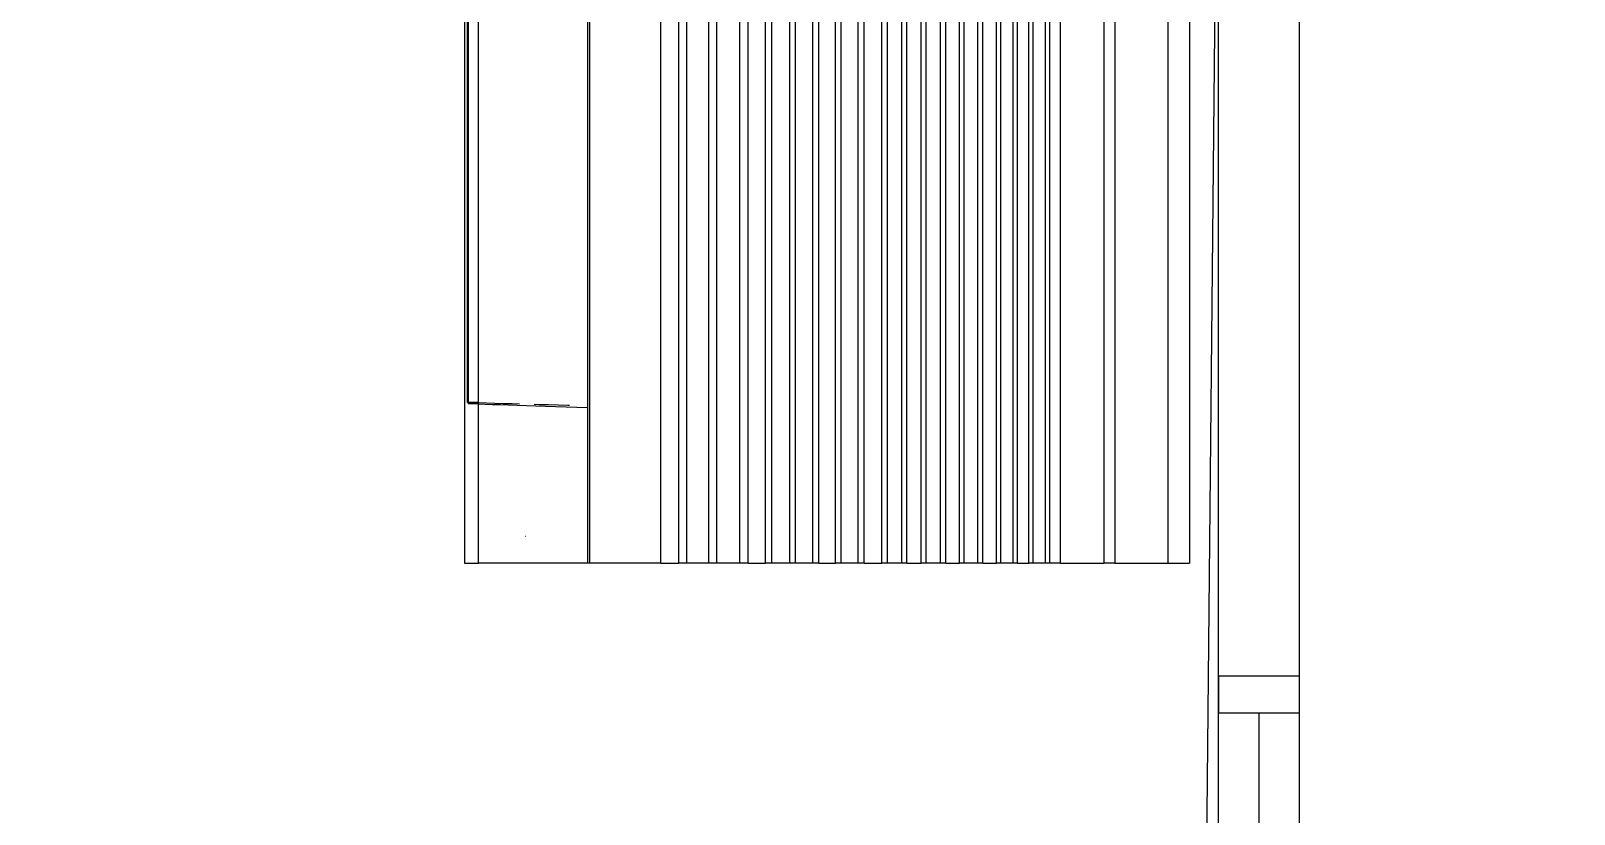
# Model space of a CAD drawing. Header units: inches. Extents: x -86408137 to 595769, y 1041006 to 3160331.
# Drawn here: x 398648 to 400746, y 1080107 to 1081171 of the extents above; entities that cross this region are included whole.
import ezdxf

# ---------------------------------------------------------------- set-up
doc = ezdxf.new("R2010")
doc.units = ezdxf.units.IN
doc.header["$MEASUREMENT"] = 0
for name, color, linetype in [('Edges', 7, 'Continuous'), ('partition', 8, 'Continuous'), ('ventilation', 4, 'Continuous'), ('WIN', 9, 'Continuous')]:
    doc.layers.add(name, color=color, linetype=linetype)

# ---------------------------------------------------------------- blocks, each defined once
blk = doc.blocks.new('air con')
at = {"layer": 'Edges'}
for p, q in [((71.402, 41.898), (152.402, 41.898)), ((152.402, 41.095), (152.402, 41.898)), ((71.402, 41.095), (152.402, 41.095)), ((152.402, 39.122), (152.402, 41.095)), ((71.402, 39.122), (152.402, 39.122)), ((152.402, 39.122), (152.402, 38.724)), ((152.402, 38.724), (71.402, 38.724)), ((152.402, 37.092), (152.402, 38.724)), ((152.402, 37.092), (71.402, 37.092)), ((152.402, 37.092), (152.402, 36.701)), ((152.402, 36.701), (71.402, 36.701)), ((152.402, 36.542), (71.402, 36.542)), ((152.402, 36.701), (152.402, 36.542)), ((152.402, 36.542), (152.402, 36.078)), ((152.402, 36.078), (71.402, 36.078)), ((152.402, 35.914), (71.402, 35.914)), ((152.402, 36.078), (152.402, 35.914)), ((152.402, 35.493), (152.402, 35.914)), ((152.402, 35.493), (71.402, 35.493)), ((152.402, 35.34), (71.402, 35.34)), ((152.402, 35.493), (152.402, 35.34)), ((152.402, 35.34), (152.402, 34.877)), ((152.402, 34.877), (71.402, 34.877)), ((152.402, 34.709), (71.402, 34.709)), ((152.402, 34.877), (152.402, 34.709)), ((152.402, 34.207), (152.402, 34.709)), ((152.402, 34.207), (71.402, 34.207)), ((152.402, 34.022), (71.402, 34.022)), ((152.402, 34.207), (152.402, 34.022)), ((152.402, 34.022), (152.402, 33.51)), ((152.402, 33.51), (71.402, 33.51)), ((152.402, 33.335), (71.402, 33.335)), ((152.402, 33.51), (152.402, 33.335)), ((152.402, 32.826), (152.402, 33.335)), ((152.402, 32.826), (71.402, 32.826)), ((152.402, 32.826), (152.402, 32.625)), ((152.402, 32.625), (71.402, 32.625)), ((152.402, 32.625), (152.402, 32.098)), ((152.402, 32.098), (71.402, 32.098)), ((152.402, 31.911), (71.402, 31.911)), ((152.402, 32.098), (152.402, 31.911)), ((152.402, 31.378), (152.402, 31.911)), ((152.402, 31.378), (71.402, 31.378)), ((152.402, 31.189), (71.402, 31.189)), ((152.402, 31.378), (152.402, 31.189)), ((152.402, 31.189), (152.402, 30.654)), ((152.402, 30.654), (71.402, 30.654)), ((152.402, 30.654), (152.402, 30.439)), ((152.402, 30.439), (71.402, 30.439)), ((152.402, 29.791), (152.402, 30.439)), ((152.402, 29.791), (71.402, 29.791)), ((152.402, 29.562), (71.402, 29.562)), ((152.402, 29.791), (152.402, 29.562)), ((152.402, 29.562), (152.402, 28.935)), ((152.402, 28.935), (71.402, 28.935)), ((152.402, 28.935), (152.402, 28.714)), ((152.402, 28.714), (71.402, 28.714)), ((152.402, 28.092), (152.402, 28.714)), ((152.402, 28.092), (71.402, 28.092)), ((152.402, 27.871), (71.402, 27.871)), ((152.402, 28.092), (152.402, 27.871)), ((152.402, 27.871), (152.402, 27.226)), ((152.402, 27.226), (71.402, 27.226)), ((152.402, 27.024), (71.402, 27.024)), ((152.402, 27.226), (152.402, 27.024)), ((152.402, 27.024), (152.402, 26.349)), ((152.402, 26.349), (71.402, 26.349)), ((152.402, 26.117), (71.402, 26.117)), ((152.402, 26.349), (152.402, 26.117)), ((152.402, 25.469), (152.402, 26.117)), ((152.402, 25.469), (71.402, 25.469)), ((152.402, 25.469), (152.402, 25.162)), ((152.402, 25.162), (71.402, 25.162)), ((152.402, 25.162), (152.402, 24.304)), ((152.402, 24.304), (71.402, 24.304)), ((152.402, 24.304), (152.402, 24.002)), ((152.402, 24.002), (71.402, 24.002)), ((152.402, 24.002), (152.402, 23.184)), ((152.402, 23.184), (71.402, 23.184)), ((152.402, 23.184), (152.402, 22.883)), ((152.402, 22.883), (71.402, 22.883)), ((152.402, 22.213), (152.402, 22.883)), ((152.402, 22.213), (71.402, 22.213)), ((152.402, 22.213), (152.402, 19.568)), ((152.402, 19.568), (71.402, 19.568)), ((152.402, 19.568), (152.402, 19.493)), ((152.402, 19.493), (71.402, 19.493)), ((146.575, 18.687), (146.588, 19.085)), ((146.588, 19.085), (146.601, 19.493)), ((152.402, 19.493), (152.402, 15.42)), ((146.494, 18.035), (146.504, 18.391)), ((146.504, 18.391), (146.514, 18.752)), ((146.514, 18.752), (146.516, 18.813)), ((146.562, 18.299), (146.575, 18.687)), ((146.484, 17.685), (146.494, 18.035)), ((146.538, 17.558), (146.55, 17.923)), ((146.55, 17.923), (146.562, 18.299)), ((146.479, 17.503), (146.484, 17.685)), ((146.527, 17.206), (146.538, 17.558)), ((146.447, 16.349), (146.456, 16.673)), ((146.456, 16.673), (146.464, 16.956)), ((146.505, 16.546), (146.516, 16.869)), ((146.516, 16.869), (146.527, 17.206)), ((151.402, 17.184), (151.402, 17.175)), ((146.438, 16.032), (146.447, 16.349)), ((146.486, 15.948), (146.495, 16.239)), ((146.495, 16.239), (146.505, 16.546)), ((146.421, 15.42), (146.429, 15.722)), ((146.429, 15.722), (146.438, 16.032)), ((146.468, 15.42), (146.477, 15.675)), ((146.477, 15.675), (146.486, 15.948)), ((146.421, 15.42), (76.921, 15.42)), ((146.421, 15.051), (76.921, 15.051)), ((146.421, 15.012), (76.921, 15.012)), ((146.468, 15.42), (146.421, 15.42)), ((146.421, 15.42), (146.421, 15.051)), ((146.468, 15.051), (146.421, 15.051)), ((146.421, 15.051), (146.421, 15.012)), ((152.402, 15.42), (146.468, 15.42)), ((146.468, 15.42), (146.468, 15.051)), ((152.402, 14.898), (152.402, 15.42)), ((71.402, 14.898), (152.402, 14.898))]:
    blk.add_line(p, q, dxfattribs=at)
blk = doc.blocks.new('1.5HP AIR CONDITION')
at = {"xscale": 36.51607049631966, "yscale": 36.51607049631966, "zscale": 36.51607049631966}
blk.add_blockref('air con', (-4086.2, -544), dxfattribs=at)

msp = doc.modelspace()

# ---------------------------------------------------------------- linework, layer by layer
at = {"layer": 'partition'}
for p, q in [((400262.7, 1080294.1), (400262.7, 1082449.1)), ((400372.7, 1080294.1), (400372.7, 1082449.1)), ((400372.7, 1080294.1), (400262.7, 1080294.1))]:
    msp.add_line(p, q, dxfattribs=at)
at = {"layer": 'ventilation'}
msp.add_lwpolyline([(397117.7, 1074477.4), (397117.7, 1074644.1), (400222.7, 1074644.1), (400222.7, 1077644.1), (400297.7, 1085209.1), (398372.7, 1085209.1), (398262.7, 1093624.1), (402352.7, 1093514.1), (402352.7, 1095301.2)], dxfattribs=at)
at = {"layer": 'WIN'}
for p, q in [((400262.7, 1079244.1), (400262.7, 1080294.1)), ((400372.7, 1079244.1), (400372.7, 1080294.1)), ((400317.7, 1079294.1), (400317.7, 1080244.1))]:
    msp.add_line(p, q, dxfattribs=at)
msp.add_lwpolyline([(400372.7, 1080294.1), (400262.7, 1080294.1), (400262.7, 1080244.1), (400372.7, 1080244.1)], close=True, dxfattribs=at)

# ---------------------------------------------------------------- block references
at = {"rotation": 270}
msp.add_blockref('1.5HP AIR CONDITION', (399237.1, 1081926.5), dxfattribs=at)

doc.saveas('drawing.dxf')
